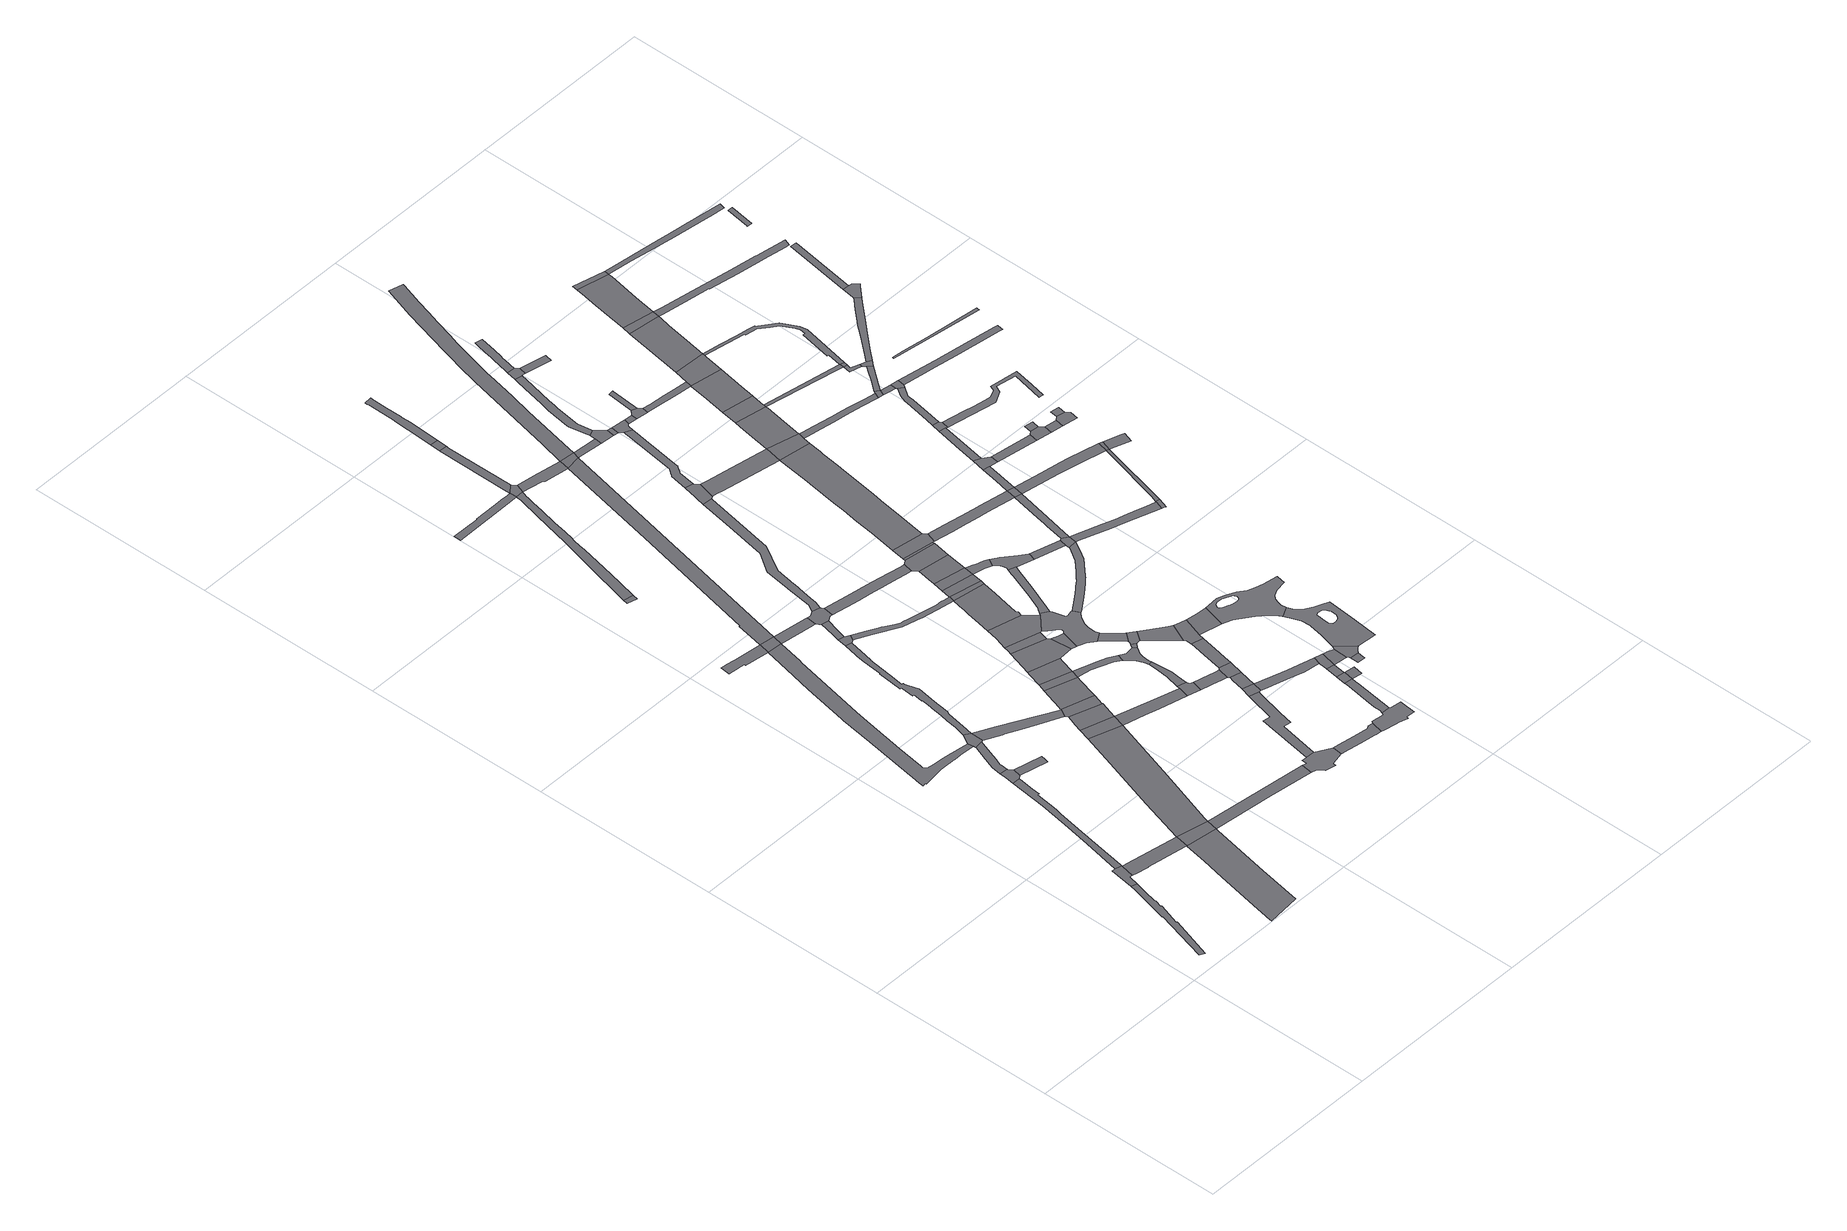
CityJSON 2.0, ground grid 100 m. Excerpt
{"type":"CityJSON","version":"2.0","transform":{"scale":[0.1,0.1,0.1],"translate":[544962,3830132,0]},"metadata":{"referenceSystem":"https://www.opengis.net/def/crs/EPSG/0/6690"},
"CityObjects":{
"road1":{"type":"Road","attributes":{"RoadStructureAttribute.sectionType":"1"},"geometry":[{"type":"MultiSurface","lod":"1","boundaries":[[[0,1,2,3,4,5,6,7,8,9,10,11,12,13,14,15,16]]]}]},
"road2":{"type":"Road","geometry":[{"type":"MultiSurface","lod":"1","boundaries":[[[17,0,16,18,19,20,21,22]]]}]},
"road3":{"type":"Road","attributes":{"RoadStructureAttribute.sectionType":"1"},"geometry":[{"type":"MultiSurface","lod":"1","boundaries":[[[23,24,20,19,25,26,27,28,29,30,31,32]]]}]},
"road4":{"type":"Road","attributes":{"RoadStructureAttribute.sectionType":"1"},"geometry":[{"type":"MultiSurface","lod":"1","boundaries":[[[33,34,35,36,37,38,39,40,41,42,43,44,45,46,47,22,21]]]}]},
"road5":{"type":"Road","attributes":{"RoadStructureAttribute.sectionType":"1"},"geometry":[{"type":"MultiSurface","lod":"1","boundaries":[[[31,48,49,50,51,52,53,54,55,56,57]]]}]},
"road6":{"type":"Road","geometry":[{"type":"MultiSurface","lod":"1","boundaries":[[[58,59,44,43,60,61,62,63,64]]]}]},
"road7":{"type":"Road","geometry":[{"type":"MultiSurface","lod":"1","boundaries":[[[32,31,57,65]]]}]},
"road8":{"type":"Road","attributes":{"RoadStructureAttribute.sectionType":"1"},"geometry":[{"type":"MultiSurface","lod":"1","boundaries":[[[66,67,68,69,70,71,72,73,74,75,76,77,78,58,64]]]}]},
"road9":{"type":"Road","geometry":[{"type":"MultiSurface","lod":"1","boundaries":[[[79,80,81,62,61]]]}]},
"road10":{"type":"Road","attributes":{"RoadStructureAttribute.sectionType":"1"},"geometry":[{"type":"MultiSurface","lod":"1","boundaries":[[[82,83,84,85,86,87,88,89,90,91,92,93,94,95,96,97,98,99,100,101,102,103,104,105,106,107,108,109,110,111,112,113,114,115,116,117]]]}]},
"road11":{"type":"Road","geometry":[{"type":"MultiSurface","lod":"1","boundaries":[[[118,119,120,121,103,102,122,73,72,123,124,125]]]}]},
"road12":{"type":"Road","attributes":{"RoadStructureAttribute.sectionType":"1"},"geometry":[{"type":"MultiSurface","lod":"1","boundaries":[[[126,127,128,129,130,131,132,133,134,82,135]]]}]},
"road13":{"type":"Road","attributes":{"RoadStructureAttribute.sectionType":"1"},"geometry":[{"type":"MultiSurface","lod":"1","boundaries":[[[136,137,138,32,65,139,140,141]]]}]},
"road14":{"type":"Road","attributes":{"RoadStructureAttribute.sectionType":"1"},"geometry":[{"type":"MultiSurface","lod":"1","boundaries":[[[142,143,144,145,146,147,148,149,150,151,152,153,154,155,156,157,158,159,160,161,162,163,164,118,125,165,166,167,168,169,170,171,172,173,174,175,176,177,178,179,180,181]]]}]},
"road15":{"type":"Road","attributes":{"RoadStructureAttribute.sectionType":"1"},"geometry":[{"type":"MultiSurface","lod":"1","boundaries":[[[182,183,125,124,184,185,186,187,188,189]]]}]},
"road16":{"type":"Road","geometry":[{"type":"MultiSurface","lod":"1","boundaries":[[[135,82,117,190]]]}]},
"road17":{"type":"Road","attributes":{"RoadStructureAttribute.sectionType":"1"},"geometry":[{"type":"MultiSurface","lod":"1","boundaries":[[[65,57,191,192,193]]]}]},
"road18":{"type":"Road","geometry":[{"type":"MultiSurface","lod":"1","boundaries":[[[194,195,196,197]]]}]},
"road19":{"type":"Road","geometry":[{"type":"MultiSurface","lod":"1","boundaries":[[[198,136,141,199]]]}]},
"road20":{"type":"Road","attributes":{"RoadStructureAttribute.sectionType":"1"},"geometry":[{"type":"MultiSurface","lod":"1","boundaries":[[[200,190,117,201,202,203]]]}]},
"road21":{"type":"Road","attributes":{"RoadStructureAttribute.sectionType":"1"},"geometry":[{"type":"MultiSurface","lod":"1","boundaries":[[[204,205,198,199,206,207]]]}]},
"road22":{"type":"Road","geometry":[{"type":"MultiSurface","lod":"1","boundaries":[[[208,209,142,181,210,211,212,213,214]]]}]},
"road23":{"type":"Road","attributes":{"RoadStructureAttribute.sectionType":"1"},"geometry":[{"type":"MultiSurface","lod":"1","boundaries":[[[215,216,217,208,214,218,219]]]}]},
"road24":{"type":"Road","geometry":[{"type":"MultiSurface","lod":"1","boundaries":[[[220,189,188,221,204,207,222,223]]]}]},
"road25":{"type":"Road","attributes":{"RoadStructureAttribute.sectionType":"1"},"geometry":[{"type":"MultiSurface","lod":"1","boundaries":[[[224,225,226,227,228,229,230,231,232,233,234,235,236,237,238,239,240,241,242,243,244,245,246,247,248,249,250,251,252,253,254,194,197]]]}]},
"road26":{"type":"Road","attributes":{"RoadStructureAttribute.sectionType":"1"},"geometry":[{"type":"MultiSurface","lod":"1","boundaries":[[[255,256,257,258,259,260,261,262,263,264,265,241,266]]]}]},
"road27":{"type":"Road","geometry":[{"type":"MultiSurface","lod":"1","boundaries":[[[267,268,269,203,202,270,215,219,271,272,273,274,275,276]]]}]},
"road28":{"type":"Road","attributes":{"RoadStructureAttribute.sectionType":"1"},"geometry":[{"type":"MultiSurface","lod":"1","boundaries":[[[277,278,279,280,223,222,281,282,283]]]}]},
"road29":{"type":"Road","geometry":[{"type":"MultiSurface","lod":"1","boundaries":[[[284,277,283,285]]]}]},
"road30":{"type":"Road","attributes":{"RoadStructureAttribute.sectionType":"1"},"geometry":[{"type":"MultiSurface","lod":"1","boundaries":[[[286,199,141,287,288,289,290]]]}]},
"road31":{"type":"Road","geometry":[{"type":"MultiSurface","lod":"1","boundaries":[[[291,292,193,192,293,294,295,296,297,298,299,300,301]]]}]},
"road32":{"type":"Road","attributes":{"RoadStructureAttribute.sectionType":"1"},"geometry":[{"type":"MultiSurface","lod":"1","boundaries":[[[302,303,284,285,304,305]]]}]},
"road33":{"type":"Road","attributes":{"RoadStructureAttribute.sectionType":"1"},"geometry":[{"type":"MultiSurface","lod":"1","boundaries":[[[306,307,308,309,310,311,135,190]]]}]},
"road34":{"type":"Road","attributes":{"RoadStructureAttribute.sectionType":"1"},"geometry":[{"type":"MultiSurface","lod":"1","boundaries":[[[312,313,314,315,316,317,318,319,320,321,322,323,213,212,324,325,326,327,328,329,330,331]]]}]},
"road35":{"type":"Road","geometry":[{"type":"MultiSurface","lod":"1","boundaries":[[[332,266,241,240,333]]]}]},
"road36":{"type":"Road","geometry":[{"type":"MultiSurface","lod":"1","boundaries":[[[334,335,302,305,336,337,338,339,340,341]]]}]},
"road37":{"type":"Road","attributes":{"RoadStructureAttribute.sectionType":"1"},"geometry":[{"type":"MultiSurface","lod":"1","boundaries":[[[342,343,344,345,301,300,346,347,348,349,350]]]}]},
"road38":{"type":"Road","attributes":{"RoadStructureAttribute.sectionType":"1"},"geometry":[{"type":"MultiSurface","lod":"1","boundaries":[[[351,352,353,285,283,354,355,356,357,358,359]]]}]},
"road39":{"type":"Road","geometry":[{"type":"MultiSurface","lod":"1","boundaries":[[[360,361,334,341,362,363,364]]]}]},
"road40":{"type":"Road","attributes":{"RoadStructureAttribute.sectionType":"1"},"geometry":[{"type":"MultiSurface","lod":"1","boundaries":[[[365,366,266,332,367,368]]]}]},
"road41":{"type":"Road","attributes":{"RoadStructureAttribute.sectionType":"1"},"geometry":[{"type":"MultiSurface","lod":"1","boundaries":[[[369,370,371,372,274,273,373,374,375,376,377,378,379,380]]]}]},
"road42":{"type":"Road","attributes":{"RoadStructureAttribute.sectionType":"1"},"geometry":[{"type":"MultiSurface","lod":"1","boundaries":[[[381,382,383,384,385,386,387,388,267,276,389,390,391,392,393,394,395,396,397,398]]]}]},
"road43":{"type":"Road","geometry":[{"type":"MultiSurface","lod":"1","boundaries":[[[399,290,289,400,401,402,403]]]}]},
"road44":{"type":"Road","attributes":{"RoadStructureAttribute.sectionType":"7"},"geometry":[{"type":"MultiSurface","lod":"1","boundaries":[[[404,405,406,407,299,298,408,409,410,411,412,413,414]]]}]},
"road45":{"type":"Road","attributes":{"RoadStructureAttribute.sectionType":"1"},"geometry":[{"type":"MultiSurface","lod":"1","boundaries":[[[415,416,360,364,417,418,419,420,421]]]}]},
"road46":{"type":"Road","attributes":{"RoadStructureAttribute.sectionType":"1"},"geometry":[{"type":"MultiSurface","lod":"1","boundaries":[[[422,423,424,425,426,427,428,429,399,403]]]}]},
"road47":{"type":"Road","geometry":[{"type":"MultiSurface","lod":"1","boundaries":[[[430,365,368,431]]]}]},
"road48":{"type":"Road","attributes":{"RoadStructureAttribute.sectionType":"1"},"geometry":[{"type":"MultiSurface","lod":"1","boundaries":[[[432,333,240,433,434,307,435]]]}]},
"road49":{"type":"Road","geometry":[{"type":"MultiSurface","lod":"1","boundaries":[[[436,437,438,338,337,439,440]]]}]},
"road50":{"type":"Road","geometry":[{"type":"MultiSurface","lod":"1","boundaries":[[[441,442,359,358,443,444,426,425,445,446,447,448,449,450]]]}]},
"road51":{"type":"Road","attributes":{"RoadStructureAttribute.sectionType":"1"},"geometry":[{"type":"MultiSurface","lod":"1","boundaries":[[[451,452,401,400,453,454,455,456]]]}]},
"road52":{"type":"Road","attributes":{"RoadStructureAttribute.sectionType":"1"},"geometry":[{"type":"MultiSurface","lod":"1","boundaries":[[[330,457,458,459,460,461,415,421,462,463,464,465,466]]]}]},
"road53":{"type":"Road","geometry":[{"type":"MultiSurface","lod":"1","boundaries":[[[467,342,350,468,469]]]}]},
"road54":{"type":"Road","attributes":{"RoadStructureAttribute.sectionType":"1"},"geometry":[{"type":"MultiSurface","lod":"1","boundaries":[[[470,471,472,473,474,475,476,477,478,479,480,481,482,483,484,485,430,431]]]}]},
"road55":{"type":"Road","geometry":[{"type":"MultiSurface","lod":"1","boundaries":[[[486,419,418,487,488,489,490,491,492,493,440,439,494,495,496,497,498,499,500,501,502,503,504,505,506,507,508,509,510,511,512,513]]]}]},
"road56":{"type":"Road","attributes":{"RoadStructureAttribute.sectionType":"1"},"geometry":[{"type":"MultiSurface","lod":"1","boundaries":[[[514,515,467,469,516]]]}]},
"road57":{"type":"Road","attributes":{"RoadStructureAttribute.sectionType":"1"},"geometry":[{"type":"MultiSurface","lod":"1","boundaries":[[[517,450,449,518]]]}]},
"road58":{"type":"Road","attributes":{"RoadStructureAttribute.sectionType":"1"},"geometry":[{"type":"MultiSurface","lod":"1","boundaries":[[[519,498,497,520,521,522]]]}]},
"road59":{"type":"Road","geometry":[{"type":"MultiSurface","lod":"1","boundaries":[[[331,330,466,523]]]}]},
"road60":{"type":"Road","geometry":[{"type":"MultiSurface","lod":"1","boundaries":[[[524,456,455,514,516,525]]]}]},
"road61":{"type":"Road","attributes":{"RoadStructureAttribute.sectionType":"1"},"geometry":[{"type":"MultiSurface","lod":"1","boundaries":[[[526,527,528,331,523,529,530]]]}]},
"road62":{"type":"Road","geometry":[{"type":"MultiSurface","lod":"1","boundaries":[[[522,521,531,517,518,532,533]]]}]},
"road63":{"type":"Road","geometry":[{"type":"MultiSurface","lod":"1","boundaries":[[[435,307,306,534]]]}]},
"road64":{"type":"Road","geometry":[{"type":"MultiSurface","lod":"1","boundaries":[[[535,536,537,538,414,413,539,540,541,542,543,544,545,546,547,548,549]]]}]},
"road65":{"type":"Road","geometry":[{"type":"MultiSurface","lod":"1","boundaries":[[[550,526,530,551]]]}]},
"road66":{"type":"Road","attributes":{"RoadStructureAttribute.sectionType":"1"},"geometry":[{"type":"MultiSurface","lod":"1","boundaries":[[[552,553,550,551,554]]]}]},
"road67":{"type":"Road","geometry":[{"type":"MultiSurface","lod":"1","boundaries":[[[555,556,557,558,381,398,559,560,561,562]]]}]},
"road68":{"type":"Road","attributes":{"RoadStructureAttribute.sectionType":"1"},"geometry":[{"type":"MultiSurface","lod":"1","boundaries":[[[563,564,565,524,525,566,567,568]]]}]},
"road69":{"type":"Road","attributes":{"RoadStructureAttribute.sectionType":"1"},"geometry":[{"type":"MultiSurface","lod":"1","boundaries":[[[569,570,533,532,571,572]]]}]},
"road70":{"type":"Road","attributes":{"RoadStructureAttribute.sectionType":"1"},"geometry":[{"type":"MultiSurface","lod":"1","boundaries":[[[573,574,575,576,469,468,577,578,579,580,581,582]]]}]},
"road71":{"type":"Road","geometry":[{"type":"MultiSurface","lod":"1","boundaries":[[[583,584,380,379,585,552,554,586]]]}]},
"road72":{"type":"Road","attributes":{"RoadStructureAttribute.sectionType":"1"},"geometry":[{"type":"MultiSurface","lod":"1","boundaries":[[[587,588,589,590,591,592,593,486,513,594,595,596,597]]]}]},
"road73":{"type":"Road","attributes":{"RoadStructureAttribute.sectionType":"1"},"geometry":[{"type":"MultiSurface","lod":"1","boundaries":[[[598,599,600,601,602,535,549,603,604,605]]]}]},
"road74":{"type":"Road","attributes":{"RoadStructureAttribute.sectionType":"1"},"geometry":[{"type":"MultiSurface","lod":"1","boundaries":[[[306,606,607,608,609,534]]]}]},
"road75":{"type":"Road","attributes":{"RoadStructureAttribute.sectionType":"1"},"geometry":[{"type":"MultiSurface","lod":"1","boundaries":[[[610,583,586,611]]]}]},
"road76":{"type":"Road","geometry":[{"type":"MultiSurface","lod":"1","boundaries":[[[612,572,571,613,614,563,568,615,616]]]}]},
"road77":{"type":"Road","geometry":[{"type":"MultiSurface","lod":"1","boundaries":[[[617,610,611,618,619,620,621]]]}]},
"road78":{"type":"Road","attributes":{"RoadStructureAttribute.sectionType":"1"},"geometry":[{"type":"MultiSurface","lod":"1","boundaries":[[[622,623,624,625,626,551,530,627,628,629]]]}]},
"road79":{"type":"Road","geometry":[{"type":"MultiSurface","lod":"1","boundaries":[[[630,598,605,631]]]}]},
"road80":{"type":"Road","attributes":{"RoadStructureAttribute.sectionType":"1"},"geometry":[{"type":"MultiSurface","lod":"1","boundaries":[[[632,630,631,633,634]]]}]},
"road81":{"type":"Road","attributes":{"RoadStructureAttribute.sectionType":"1"},"geometry":[{"type":"MultiSurface","lod":"1","boundaries":[[[635,636,637,638,639,640,641,642,643,644,555,562,645,646,647,648,649,650,651,652,653,654,655,656]]]}]},
"road82":{"type":"Road","geometry":[{"type":"MultiSurface","lod":"1","boundaries":[[[657,658,659,660,631,605]]]}]},
"road83":{"type":"Road","geometry":[{"type":"MultiSurface","lod":"1","boundaries":[[[661,662,663,609,608,664,665,666]]]}]},
"road84":{"type":"Road","geometry":[{"type":"MultiSurface","lod":"1","boundaries":[[[582,581,667,632,634,668]]]}]},
"road85":{"type":"Road","geometry":[{"type":"MultiSurface","lod":"1","boundaries":[[[669,616,615,670,671]]]}]},
"road86":{"type":"Road","geometry":[{"type":"MultiSurface","lod":"1","boundaries":[[[672,673,674,629,628,675,676,677,587,597,678,679,680]]]}]},
"road87":{"type":"Road","attributes":{"RoadStructureAttribute.sectionType":"1"},"geometry":[{"type":"MultiSurface","lod":"1","boundaries":[[[681,682,683,560,559,684,685,686,687,688,689]]]}]},
"road88":{"type":"Road","attributes":{"RoadStructureAttribute.sectionType":"1"},"geometry":[{"type":"MultiSurface","lod":"1","boundaries":[[[690,691,692,693,694,695,696,697,698,699,700,701,702,703,704,705,706,707,708,709,710,506,505]]]}]},
"road89":{"type":"Road","attributes":{"RoadStructureAttribute.sectionType":"1"},"geometry":[{"type":"MultiSurface","lod":"1","boundaries":[[[666,665,711,712]]]}]},
"road90":{"type":"Road","attributes":{"RoadStructureAttribute.sectionType":"1"},"geometry":[{"type":"MultiSurface","lod":"1","boundaries":[[[713,714,668,634,715,716,717]]]}]},
"road91":{"type":"Road","attributes":{"RoadStructureAttribute.sectionType":"1"},"geometry":[{"type":"MultiSurface","lod":"1","boundaries":[[[718,719,720,721,722,723,724,725,726,727,663,662,728,729,730,731,732,733,734,735,736,737]]]}]},
"road92":{"type":"Road","geometry":[{"type":"MultiSurface","lod":"1","boundaries":[[[738,739,712,711,635,656,740,741,742,743]]]}]},
"road93":{"type":"Road","geometry":[{"type":"MultiSurface","lod":"1","boundaries":[[[744,745,746,747]]]}]},
"road94":{"type":"Road","attributes":{"RoadStructureAttribute.sectionType":"1"},"geometry":[{"type":"MultiSurface","lod":"1","boundaries":[[[688,748,749,750,751,752,753,754,617,621,755,756,757,758,759,760,761,762,763,764]]]}]},
"road95":{"type":"Road","geometry":[{"type":"MultiSurface","lod":"1","boundaries":[[[765,717,716,766,744,747,767,768,769]]]}]},
"road96":{"type":"Road","attributes":{"RoadStructureAttribute.sectionType":"1"},"geometry":[{"type":"MultiSurface","lod":"1","boundaries":[[[770,743,742,771,772]]]}]},
"road97":{"type":"Road","attributes":{"RoadStructureAttribute.sectionType":"1"},"geometry":[{"type":"MultiSurface","lod":"1","boundaries":[[[773,774,775,776,777,778,779,435,534,780,781,782,783,784,785,786,787,788,789,790,791,792,793,794,795,796,797]]]}]},
"road98":{"type":"Road","attributes":{"RoadStructureAttribute.sectionType":"1"},"geometry":[{"type":"MultiSurface","lod":"1","boundaries":[[[680,679,798,799]]]}]},
"road99":{"type":"Road","geometry":[{"type":"MultiSurface","lod":"1","boundaries":[[[800,801,802,772,771,803,804,805,806,807]]]}]},
"road100":{"type":"Road","attributes":{"RoadStructureAttribute.sectionType":"1"},"geometry":[{"type":"MultiSurface","lod":"1","boundaries":[[[808,809,810,811,812,813,619,618,814,815,816,817,818,819]]]}]},
"road101":{"type":"Road","geometry":[{"type":"MultiSurface","lod":"1","boundaries":[[[820,718,737,821,822,823,824]]]}]},
"road102":{"type":"Road","geometry":[{"type":"MultiSurface","lod":"1","boundaries":[[[825,826,827,828,829,830,831,832,833,834,835,836,837,838,839,840,841,842,843,844,845,671,670,846,847,848],[849,850,851,852,853,854,855,856,857,858,859,860,861,862,863,864,865,866,867,868,869,870,871]]]}]},
"road103":{"type":"Road","geometry":[{"type":"MultiSurface","lod":"1","boundaries":[[[872,873,799,798,874,702,701,875]]]}]},
"road104":{"type":"Road","attributes":{"RoadStructureAttribute.sectionType":"1"},"geometry":[{"type":"MultiSurface","lod":"1","boundaries":[[[876,877,878,879,880,829,828,881,882,883,884,885,886,765,769,887,888,889],[890,891,892,893,894,895,896,897,898,899,900,901,902,903,904]]]}]},
"road105":{"type":"Road","geometry":[{"type":"MultiSurface","lod":"1","boundaries":[[[905,906,907,908,800,807]]]}]},
"road106":{"type":"Road","attributes":{"RoadStructureAttribute.sectionType":"1"},"geometry":[{"type":"MultiSurface","lod":"1","boundaries":[[[909,910,911,912,913,914,915,820,824,916,917,918,919,920,921]]]}]},
"road107":{"type":"Road","geometry":[{"type":"MultiSurface","lod":"1","boundaries":[[[689,688,764,922,923,924]]]}]},
"road108":{"type":"Road","geometry":[{"type":"MultiSurface","lod":"1","boundaries":[[[925,926,927,823,822]]]}]},
"road109":{"type":"Road","attributes":{"RoadStructureAttribute.sectionType":"1"},"geometry":[{"type":"MultiSurface","lod":"1","boundaries":[[[818,928,929,930,931,872,875,932,933,934,935]]]}]},
"road110":{"type":"Road","attributes":{"RoadStructureAttribute.sectionType":"1"},"geometry":[{"type":"MultiSurface","lod":"1","boundaries":[[[936,937,938,804,803,939,940,941,942]]]}]},
"road111":{"type":"Road","attributes":{"RoadStructureAttribute.sectionType":"1"},"geometry":[{"type":"MultiSurface","lod":"1","boundaries":[[[943,944,945,689,924,946,947,948]]]}]},
"road112":{"type":"Road","geometry":[{"type":"MultiSurface","lod":"1","boundaries":[[[949,943,948,950,951,952]]]}]},
"road113":{"type":"Road","geometry":[{"type":"MultiSurface","lod":"1","boundaries":[[[819,818,935,953]]]}]},
"road114":{"type":"Road","attributes":{"RoadStructureAttribute.sectionType":"1"},"geometry":[{"type":"MultiSurface","lod":"1","boundaries":[[[954,955,956,957,958,959,875,701,960,961,962,963,964]]]}]},
"road115":{"type":"Road","attributes":{"RoadStructureAttribute.sectionType":"1"},"geometry":[{"type":"MultiSurface","lod":"1","boundaries":[[[965,966,967,819,953,968]]]}]},
"road116":{"type":"Road","attributes":{"RoadStructureAttribute.sectionType":"1"},"geometry":[{"type":"MultiSurface","lod":"1","boundaries":[[[941,969,970,949,952,971,972]]]}]},
"road117":{"type":"Road","geometry":[{"type":"MultiSurface","lod":"1","boundaries":[[[973,965,968,974,975,976]]]}]},
"road118":{"type":"Road","attributes":{"RoadStructureAttribute.sectionType":"1"},"geometry":[{"type":"MultiSurface","lod":"1","boundaries":[[[977,978,979,980,981,982,923,922,983,984,985,986,987,988,989]]]}]},
"road119":{"type":"Road","geometry":[{"type":"MultiSurface","lod":"1","boundaries":[[[990,991,942,941,972,992,993,994,995]]]}]},
"road120":{"type":"Road","attributes":{"RoadStructureAttribute.sectionType":"1"},"geometry":[{"type":"MultiSurface","lod":"1","boundaries":[[[996,997,998,973,976,999]]]}]},
"road121":{"type":"Road","geometry":[{"type":"MultiSurface","lod":"1","boundaries":[[[1000,964,963,1001,1002,1003]]]}]},
"road122":{"type":"Road","attributes":{"RoadStructureAttribute.sectionType":"1"},"geometry":[{"type":"MultiSurface","lod":"1","boundaries":[[[1004,1005,1006,1007,953,935,1008,1009,1010,1011,1012,1013,1014]]]}]},
"road123":{"type":"Road","attributes":{"RoadStructureAttribute.sectionType":"1"},"geometry":[{"type":"MultiSurface","lod":"1","boundaries":[[[1015,1016,990,995,1017,1018,1019,1020]]]}]},
"road124":{"type":"Road","attributes":{"RoadStructureAttribute.sectionType":"1"},"geometry":[{"type":"MultiSurface","lod":"1","boundaries":[[[950,948,1021,1022,1023,1024]]]}]},
"road125":{"type":"Road","geometry":[{"type":"MultiSurface","lod":"1","boundaries":[[[1025,996,999,1026,1027,1028]]]}]},
"road126":{"type":"Road","geometry":[{"type":"MultiSurface","lod":"1","boundaries":[[[975,974,1029,1030]]]}]},
"road127":{"type":"Road","geometry":[{"type":"MultiSurface","lod":"1","boundaries":[[[1031,1015,1020,1032]]]}]},
"road128":{"type":"Road","attributes":{"RoadStructureAttribute.sectionType":"1"},"geometry":[{"type":"MultiSurface","lod":"1","boundaries":[[[1013,1033,1034,1035,1000,1003,1036,1037]]]}]},
"road129":{"type":"Road","geometry":[{"type":"MultiSurface","lod":"1","boundaries":[[[1038,989,988,1039,1040]]]}]},
"road130":{"type":"Road","attributes":{"RoadStructureAttribute.sectionType":"1"},"geometry":[{"type":"MultiSurface","lod":"1","boundaries":[[[1041,1042,1043,1044,1045,1025,1028,1046,1047,1048,1049]]]}]},
"road131":{"type":"Road","attributes":{"RoadStructureAttribute.sectionType":"1"},"geometry":[{"type":"MultiSurface","lod":"1","boundaries":[[[1050,1051,1040,1039,1052,1053,1054]]]}]},
"road132":{"type":"Road","attributes":{"RoadStructureAttribute.sectionType":"1"},"geometry":[{"type":"MultiSurface","lod":"1","boundaries":[[[1055,1056,1057,1058,1059,1060,1061,1062,995,994,1063,1064,1065,1066,1067,1068,1069,1070,1071,1072,1073,1074,1075,1024,1076]]]}]},
"road133":{"type":"Road","attributes":{"RoadStructureAttribute.sectionType":"1"},"geometry":[{"type":"MultiSurface","lod":"1","boundaries":[[[1077,1078,1079,1080,1031,1032,1081,1082,1083]]]}]},
"road134":{"type":"Road","geometry":[{"type":"MultiSurface","lod":"1","boundaries":[[[1084,1030,1029,1085,1086,1087]]]}]},
"road135":{"type":"Road","attributes":{"RoadStructureAttribute.sectionType":"1"},"geometry":[{"type":"MultiSurface","lod":"1","boundaries":[[[1088,1089,1090,1038,1040,1091,1092,1093]]]}]},
"road136":{"type":"Road","geometry":[{"type":"MultiSurface","lod":"1","boundaries":[[[1094,1054,1053,1041,1049,1095,1096]]]}]},
"road137":{"type":"Road","geometry":[{"type":"MultiSurface","lod":"1","boundaries":[[[1097,1098,1084,1087]]]}]},
"road138":{"type":"Road","geometry":[{"type":"MultiSurface","lod":"1","boundaries":[[[1024,1023,1099,1076]]]}]},
"road139":{"type":"Road","geometry":[{"type":"MultiSurface","lod":"1","boundaries":[[[1014,1013,1037,1100]]]}]},
"road140":{"type":"Road","attributes":{"RoadStructureAttribute.sectionType":"1"},"geometry":[{"type":"MultiSurface","lod":"1","boundaries":[[[1023,1101,1102,1103,1104,1099]]]}]},
"road141":{"type":"Road","geometry":[{"type":"MultiSurface","lod":"1","boundaries":[[[1086,1085,1105,1106]]]}]},
"road142":{"type":"Road","geometry":[{"type":"MultiSurface","lod":"1","boundaries":[[[1107,1077,1083,1108]]]}]},
"road143":{"type":"Road","attributes":{"RoadStructureAttribute.sectionType":"1"},"geometry":[{"type":"MultiSurface","lod":"1","boundaries":[[[1109,1110,1111,1112,1113,1114,1115,1116,1117,1118,1119,1120,1121,1122,1123,1027,1026]]]}]},
"road144":{"type":"Road","geometry":[{"type":"MultiSurface","lod":"1","boundaries":[[[1103,1102,1088,1093,1124,1125]]]}]},
"road145":{"type":"Road","attributes":{"RoadStructureAttribute.sectionType":"1"},"geometry":[{"type":"MultiSurface","lod":"1","boundaries":[[[1126,1100,1037,1127,1128,1129]]]}]},
"road146":{"type":"Road","geometry":[{"type":"MultiSurface","lod":"1","boundaries":[[[1130,1106,1105,1131,1132,1133]]]}]},
"road147":{"type":"Road","geometry":[{"type":"MultiSurface","lod":"1","boundaries":[[[1134,1135,1130,1133]]]}]},
"road148":{"type":"Road","attributes":{"RoadStructureAttribute.sectionType":"1"},"geometry":[{"type":"MultiSurface","lod":"1","boundaries":[[[1136,1137,1138,1139,1140,1141,1142,1143,1144,1125,1124,1145,1146,1147,1148,1149,1150,1151]]]}]},
"road149":{"type":"Road","attributes":{"RoadStructureAttribute.sectionType":"1"},"geometry":[{"type":"MultiSurface","lod":"1","boundaries":[[[1152,1153,1154,1096,1095,1155,1156,1157,1158,1159,1160,1161]]]}]},
"road150":{"type":"Road","attributes":{"RoadStructureAttribute.sectionType":"1"},"geometry":[{"type":"MultiSurface","lod":"1","boundaries":[[[1162,1163,1164,1165,1166,1167,1168,1032,1020,1169,1170,1171,1172,1173,1174,1175,1176,1177,1178,1179]]]}]},
"road151":{"type":"Road","attributes":{"RoadStructureAttribute.sectionType":"1"},"geometry":[{"type":"MultiSurface","lod":"1","boundaries":[[[1180,1181,1182,1183,1184,1185,1186,1187,1188,1189]]]}]},
"road152":{"type":"Road","attributes":{"RoadStructureAttribute.sectionType":"1"},"geometry":[{"type":"MultiSurface","lod":"1","boundaries":[[[1190,1191,1192,1193,1194,1195,1108,1083,1196,1197,1198,1199,1200,1201,1202,1203]]]}]},
"road153":{"type":"Road","geometry":[{"type":"MultiSurface","lod":"1","boundaries":[[[1204,1205,1136,1151,1206,1207,1208,1209,1210]]]}]},
"road154":{"type":"Road","attributes":{"RoadStructureAttribute.sectionType":"1"},"geometry":[{"type":"MultiSurface","lod":"1","boundaries":[[[1211,1204,1210,1212]]]}]},
"road155":{"type":"Road","geometry":[{"type":"MultiSurface","lod":"1","boundaries":[[[1213,1214,1215,1216,1217,1218]]]}]}
},
"vertices":[
[279,622,0],[273,594,0],[221,386,0],[224,385,0],[163,172,0],[141,95,0],[167,84,0],[240,314,0],[235,315,0],[272,436,0],[268,438,0],[278,477,0],[277,481,0],[286,515,0],[283,517,0],[300,580,0],[308,614,0],
[299,754,0],[322,670,0],[337,667,0],[351,741,0],[352,743,0],[317,751,0],
[619,694,0],[379,736,0],[360,662,0],[423,649,0],[425,651,0],[486,641,0],[512,636,0],[631,616,0],[644,614,0],[656,688,0],
[354,755,0],[377,887,0],[406,1050,0],[428,1178,0],[436,1208,0],[453,1335,0],[454,1335,0],[463,1334,0],[468,1380,0],[478,1460,0],[479,1466,0],[438,1465,0],[414,1269,0],[387,1114,0],[358,954,0],
[643,612,0],[620,493,0],[593,359,0],[554,164,0],[525,14,0],[523,5,0],[702,20,0],[747,256,0],[810,580,0],[813,593,0],
[448,1551,0],[444,1512,0],[495,1478,0],[498,1480,0],[505,1524,0],[503,1525,0],[488,1547,0],
[826,654,0],
[492,1584,0],[493,1594,0],[505,1628,0],[513,1653,0],[546,1743,0],[549,1751,0],[550,1753,0],[505,1747,0],[476,1668,0],[476,1666,0],[469,1647,0],[454,1605,0],[453,1603,0],
[647,1446,0],[652,1468,0],[657,1490,0],
[361,2856,0],[331,2718,0],[297,2560,0],[249,2318,0],[249,2316,0],[247,2307,0],[218,2125,0],[177,1866,0],[171,1826,0],[164,1781,0],[160,1755,0],[178,1758,0],[178,1753,0],[178,1751,0],[206,1755,0],[293,1767,0],[383,1765,0],[386,1765,0],[423,1765,0],[500,1761,0],[505,1760,0],[498,1790,0],[387,1805,0],[360,1809,0],[297,1814,0],[262,1818,0],[248,1835,0],[252,1854,0],[259,1906,0],[273,1997,0],[309,2203,0],[327,2301,0],[327,2303,0],[409,2702,0],[411,2711,0],[440,2848,0],
[529,1845,0],[522,1832,0],[511,1814,0],[501,1796,0],[505,1748,0],[553,1754,0],[559,1755,0],[560,1826,0],
[241,2930,0],[222,2933,0],[184,2938,0],[146,2944,0],[140,2891,0],[178,2886,0],[211,2882,0],[231,2880,0],[231,2873,0],[374,2914,0],
[878,1411,0],[823,1230,0],[731,935,0],[832,679,0],[933,990,0],[1048,1358,0],
[620,2626,0],[613,2587,0],[607,2556,0],[604,2542,0],[598,2495,0],[594,2459,0],[589,2391,0],[585,2390,0],[571,2256,0],[579,2255,0],[579,2251,0],[573,2185,0],[581,2183,0],[575,2135,0],[575,2133,0],[577,2132,0],[579,2132,0],[574,2093,0],[567,2047,0],[561,2005,0],[552,1959,0],[544,1903,0],[532,1857,0],[572,1886,0],[591,1985,0],[598,2000,0],[610,2088,0],[616,2130,0],[625,2193,0],[607,2254,0],[606,2255,0],[605,2257,0],[605,2269,0],[597,2271,0],[606,2340,0],[615,2408,0],[625,2482,0],[627,2482,0],[641,2553,0],[655,2619,0],
[753,1727,0],[669,1770,0],[646,1714,0],[656,1710,0],[728,1676,0],[802,1642,0],[921,1588,0],[943,1630,0],
[452,2904,0],
[1137,555,0],[1372,524,0],[1380,583,0],
[189,3564,0],[184,3537,0],[237,3526,0],[242,3552,0],
[898,1476,0],[1067,1424,0],
[634,2878,0],[626,2824,0],[640,2823,0],[646,2877,0],
[929,1572,0],[911,1517,0],[1096,1519,0],[1094,1519,0],
[630,2677,0],[624,2647,0],[658,2620,0],[668,2626,0],[671,2628,0],[687,2657,0],[662,2671,0],
[655,2799,0],[648,2763,0],[637,2711,0],[676,2725,0],[694,2791,0],
[944,1629,0],[921,1587,0],[1112,1580,0],[944,1630,0],
[266,3654,0],[293,3775,0],[322,3914,0],[330,3953,0],[339,3992,0],[340,3997,0],[341,4002,0],[354,4061,0],[370,4137,0],[390,4225,0],[405,4295,0],[409,4311,0],[413,4331,0],[417,4347,0],[420,4358,0],[423,4369,0],[425,4374,0],[383,4372,0],[383,4371,0],[382,4362,0],[382,4360,0],[378,4338,0],[349,4216,0],[318,4080,0],[302,4011,0],[300,4001,0],[293,3973,0],[265,3861,0],[236,3749,0],[214,3657,0],[199,3601,0],
[369,4410,0],[352,4410,0],[337,4410,0],[270,4409,0],[156,4408,0],[156,4406,0],[5,4408,0],[5,4368,0],[353,4372,0],[369,4372,0],[382,4372,0],[382,4409,0],
[691,2888,0],[683,2883,0],[666,2874,0],[650,2808,0],[705,2798,0],[720,2808,0],[734,2806,0],[743,2861,0],[735,2875,0],[733,2877,0],
[986,1770,0],[974,1731,0],[948,1645,0],[945,1636,0],[1117,1597,0],[1144,1692,0],[1152,1718,0],
[999,1811,0],[1164,1760,0],
[1270,1366,0],[1165,1327,0],[1237,1308,0],[1383,1272,0],[1397,1329,0],
[1407,607,0],[1404,580,0],[1395,517,0],[1413,505,0],[1425,485,0],[1480,474,0],[1483,490,0],[1553,506,0],[1560,559,0],[1479,605,0],[1432,605,0],
[1028,1906,0],[1022,1888,0],[1187,1837,0],[1193,1857,0],
[759,4339,0],[675,4326,0],[559,3768,0],[408,3064,0],[404,3065,0],[381,2952,0],
[1141,2500,0],[1121,2503,0],[1093,2503,0],[1006,2521,0],[939,2534,0],[911,2541,0],[899,2544,0],[874,2557,0],[835,2580,0],[821,2588,0],[807,2596,0],[756,2621,0],[757,2586,0],[882,2521,0],[985,2497,0],[984,2494,0],[1070,2479,0],[1136,2469,0],[1163,2464,0],[1169,2495,0],
[424,4444,0],[443,4421,0],
[1069,2043,0],[1054,1994,0],[1227,1860,0],[1272,1863,0],[1261,1975,0],[1257,1980,0],[1253,1985,0],[1250,1988,0],
[1564,1063,0],[1560,1044,0],[1526,903,0],[1484,908,0],[1519,818,0],[1557,811,0],[1575,888,0],[1610,1037,0],[1615,1049,0],
[1336,1704,0],[1281,1723,0],[1220,1743,0],[1171,1715,0],[1226,1705,0],[1281,1686,0],[1334,1664,0],[1369,1642,0],[1381,1679,0],
[1082,2088,0],[1076,2064,0],[1256,2011,0],[1258,2020,0],[1262,2038,0],
[383,4830,0],[382,4446,0],[424,4815,0],[425,4827,0],
[1179,2790,0],[1110,2802,0],[1014,2818,0],[866,2841,0],[819,2792,0],[887,2781,0],[949,2773,0],[1013,2763,0],[1084,2751,0],[1171,2738,0],[1185,2736,0],[1196,2788,0],
[899,3720,0],[869,3557,0],[825,3316,0],[753,3211,0],[734,3071,0],[733,3068,0],[713,2928,0],[698,2899,0],[741,2899,0],[748,2917,0],[757,2976,0],[773,3065,0],[774,3071,0],[794,3183,0],[877,3325,0],[902,3466,0],[948,3711,0],[949,3716,0],
[1401,1346,0],[1453,1254,0],[1467,1310,0],[1452,1317,0],[1447,1335,0],
[1770,538,0],[1757,531,0],[1676,542,0],[1595,554,0],[1599,499,0],[1666,488,0],[1740,476,0],[1753,473,0],[1776,471,0],[1783,471,0],[1797,536,0],
[1114,2218,0],[1101,2154,0],[1266,2039,0],[1270,2040,0],[1349,2116,0],[1316,2149,0],[1289,2175,0],
[1451,1387,0],[1456,1427,0],[1455,1433,0],[1446,1539,0],[1427,1537,0],[1423,1480,0],[1418,1422,0],[1418,1420,0],
[386,4886,0],[428,4883,0],
[538,4407,0],[530,4355,0],[544,4345,0],[688,4385,0],
[1306,1962,0],[1281,1968,0],[1279,1969,0],[1300,1855,0],[1328,1956,0],
[1446,1663,0],[1416,1659,0],[1402,1602,0],[1420,1562,0],[1445,1557,0],[1447,1592,0],[1452,1615,0],[1462,1631,0],[1474,1650,0],[1459,1665,0],
[1586,1283,0],[1551,1291,0],[1554,1229,0],[1555,1228,0],[1593,1219,0],[1605,1279,0],
[1155,2424,0],[1148,2387,0],[1143,2366,0],[1140,2355,0],[1127,2280,0],[1298,2202,0],[1292,2214,0],[1313,2320,0],[1322,2362,0],[1337,2437,0],
[1579,1119,0],[1627,1052,0],[1639,1104,0],
[436,5011,0],[437,5051,0],[437,5103,0],[437,5111,0],[438,5196,0],[439,5270,0],[439,5278,0],[440,5290,0],[400,5289,0],[400,5275,0],[400,5271,0],[399,5139,0],[398,5112,0],[396,5071,0],[394,5032,0],[393,5011,0],
[1354,2123,0],[1293,2021,0],[1298,2017,0],[1309,2008,0],[1335,1989,0],[1338,1981,0],[1338,1966,0],[1336,1964,0],[1314,1851,0],[1347,1839,0],[1373,1820,0],[1387,1809,0],[1434,1840,0],[1427,1865,0],[1429,1895,0],[1430,1902,0],[1436,1927,0],[1458,1970,0],[1479,1990,0],[1480,1990,0],[1464,2027,0],[1457,2026,0],[1435,2022,0],[1433,2020,0],[1425,2022,0],[1418,2024,0],[1398,2088,0],[1394,2099,0],
[1601,1209,0],[1596,1189,0],[1659,1196,0],
[1470,1684,0],[1494,1670,0],
[1455,1810,0],[1438,1755,0],[1478,1708,0],[1515,1750,0],
[1341,2460,0],
[1615,1287,0],[1676,1273,0],
[1178,2547,0],[1173,2522,0],[1169,2499,0],[1347,2504,0],[1349,2516,0],
[1478,1698,0],[1516,1673,0],[1553,1722,0],
[769,4376,0],
[1877,549,0],[1870,537,0],[1820,544,0],[1805,546,0],[1798,466,0],[1863,454,0],[1878,452,0],[1925,439,0],[1928,450,0],[1976,448,0],[1985,535,0],[1935,542,0],[1930,545,0],[1925,545,0],[1920,547,0],
[1188,2602,0],[1357,2571,0],
[1207,2709,0],[1195,2641,0],[1374,2684,0],
[925,3852,0],[916,3808,0],[911,3783,0],[907,3761,0],[965,3726,0],[987,3818,0],[981,3825,0],[968,3843,0],
[1653,1484,0],[1637,1396,0],[1627,1342,0],[1684,1315,0],[1693,1357,0],[1715,1472,0],
[1671,1637,0],[1601,1686,0],[1645,1527,0],[1691,1628,0],
[1865,1037,0],[1810,1052,0],[1737,1073,0],[1682,1090,0],[1647,1046,0],[1722,1023,0],[1794,1002,0],[1850,986,0],[1935,975,0],[1946,1017,0],
[1219,2804,0],[1199,2788,0],[1187,2733,0],[1388,2779,0],
[1476,2419,0],[1464,2386,0],[1461,2380,0],[1460,2375,0],[1410,2234,0],[1374,2151,0],[1370,2146,0],[1405,2127,0],[1463,2272,0],[1501,2372,0],[1514,2405,0],
[1911,804,0],[1910,792,0],[1890,658,0],[1882,602,0],[1882,567,0],[1949,755,0],[1952,778,0],[1955,798,0],
[760,4339,0],[762,4339,0],[897,4326,0],[901,4365,0],
[1221,2816,0],[1390,2791,0],
[1704,1622,0],[1653,1514,0],[1653,1487,0],[1720,1498,0],[1754,1608,0],
[1231,2887,0],[1398,2789,0],[1415,2845,0],[1408,2852,0],[1400,2862,0],
[1455,2537,0],[1436,2544,0],[1420,2549,0],[1389,2560,0],[1360,2570,0],[1415,2504,0],[1450,2490,0],[1472,2527,0],
[1919,857,0],[1964,850,0],
[1928,926,0],[1964,858,0],[1971,920,0],
[1018,4298,0],[1017,4287,0],[1015,4273,0],[973,3987,0],[972,3984,0],[966,3976,0],[952,3959,0],[950,3955,0],[944,3949,0],[944,3947,0],[985,3936,0],[987,3938,0],[988,3941,0],[990,3943,0],[1001,3959,0],[1007,3968,0],[1011,3973,0],[1011,3976,0],[1031,4102,0],[1044,4191,0],[1055,4266,0],[1057,4281,0],
[1974,795,0],[2010,791,0],[2019,843,0],[2004,845,0],
[949,4397,0],[937,4412,0],[904,4398,0],[956,4321,0],[973,4320,0],[978,4363,0],
[1931,943,0],[1992,1006,0],
[1817,1601,0],[1840,1471,0],[1872,1597,0],
[1579,2449,0],[1513,2503,0],[1505,2508,0],[1471,2470,0],[1478,2452,0],[1481,2432,0],[1517,2404,0],[1606,2379,0],[1617,2419,0],
[1165,3785,0],[1026,3810,0],[1009,3813,0],[992,3721,0],[1022,3715,0],[1142,3694,0],[1257,3674,0],[1342,3659,0],[1359,3751,0],
[1485,1992,0],[1563,2047,0],[1604,2079,0],[1639,2106,0],[1647,2112,0],[1659,2122,0],[1666,2128,0],[1674,2136,0],[1752,2216,0],[1786,2269,0],[1805,2303,0],[1814,2319,0],[1768,2312,0],[1721,2238,0],[1669,2187,0],[1659,2177,0],[1638,2158,0],[1624,2144,0],[1595,2123,0],[1580,2111,0],[1540,2081,0],
[1000,4317,0],[1004,4360,0],
[2013,1001,0],[2005,1002,0],[2033,913,0],[2044,910,0],[2048,988,0],
[959,4894,0],[955,4876,0],[942,4819,0],[942,4818,0],[917,4702,0],[913,4683,0],[904,4648,0],[882,4515,0],[884,4507,0],[902,4412,0],[936,4419,0],[922,4492,0],[924,4509,0],[941,4623,0],[944,4639,0],[952,4675,0],[954,4687,0],[967,4747,0],[991,4856,0],[997,4885,0],
[1062,4354,0],[1060,4354,0],[1063,4313,0],[1068,4316,0],[1075,4321,0],[1082,4352,0],
[2054,896,0],[2054,851,0],[2097,849,0],[2101,891,0],
[1341,3649,0],[1317,3475,0],[1314,3453,0],[1291,3293,0],[1282,3226,0],[1269,3136,0],[1254,3035,0],[1410,2931,0],[1427,3044,0],[1443,3148,0],[1451,3201,0],[1461,3269,0],[1478,3384,0],[1487,3444,0],[1501,3544,0],[1504,3562,0],[1514,3634,0],
[2057,1004,0],[2053,906,0],[2111,904,0],[2121,914,0],[2136,922,0],
[1100,4350,0],[1122,4315,0],[1126,4347,0],
[1021,5700,0],[965,5523,0],[889,5252,0],[874,5195,0],[857,5131,0],[829,5015,0],[718,4516,0],[769,4377,0],[785,4450,0],[786,4453,0],[814,4581,0],[840,4709,0],[866,4826,0],[886,4913,0],[903,4992,0],[908,5016,0],[947,5171,0],[965,5242,0],[984,5302,0],[1012,5401,0],[1034,5478,0],[1055,5548,0],[1074,5611,0],[1092,5670,0],[1096,5682,0],
[1765,2335,0],[1776,2376,0],
[1149,4371,0],[1131,4352,0],[1129,4351,0],[1188,4308,0],[1192,4340,0],[1189,4344,0],[1179,4358,0],[1177,4361,0],
[1862,2769,0],[1790,2781,0],[1711,2794,0],[1671,2801,0],[1605,2812,0],[1509,2829,0],[1499,2773,0],[1585,2759,0],[1652,2748,0],[1701,2740,0],[1853,2714,0],[1864,2769,0],
[970,4947,0],[998,4890,0],[1018,4886,0],[1025,4925,0],[1010,4945,0],
[1976,1393,0],[2019,1356,0],[2049,1316,0],[2057,1302,0],[2114,1331,0],[2109,1359,0],[2114,1381,0],[2121,1404,0],[2138,1422,0],[2168,1437,0],[2231,1448,0],[2239,1496,0],[2162,1509,0],[2120,1519,0],[2082,1534,0],[2042,1564,0],[2014,1578,0],[1990,1587,0],[1952,1602,0],[1927,1601,0],[1894,1598,0],[1893,1454,0],[1928,1430,0],[1929,1429,0],[1982,1523,0],[1971,1524,0],[1959,1528,0],[1957,1529,0],[1925,1542,0],[1924,1543,0],[1920,1546,0],[1913,1552,0],[1910,1559,0],[1917,1573,0],[1926,1578,0],[1927,1578,0],[1937,1581,0],[1946,1582,0],[1965,1579,0],[1980,1572,0],[2009,1560,0],[2015,1554,0],[2020,1544,0],[2019,1536,0],[2015,1527,0],[2008,1523,0],[1996,1521,0],
[1789,2382,0],[1786,2380,0],[1767,2315,0],[1819,2362,0],
[2231,1226,0],[2198,1240,0],[2152,1267,0],[2137,1282,0],[2124,1304,0],[2075,1266,0],[2093,1221,0],[2093,1177,0],[2093,1169,0],[2079,1091,0],[2070,1054,0],[2241,914,0],[2254,1053,0],[2268,1211,0],[2168,1113,0],[2161,1122,0],[2162,1128,0],[2165,1159,0],[2168,1195,0],[2180,1202,0],[2203,1197,0],[2212,1189,0],[2218,1183,0],[2226,1163,0],[2224,1133,0],[2214,1117,0],[2211,1113,0],[2191,1105,0],[2174,1105,0],
[1190,4515,0],[1190,4517,0],[1177,4516,0],[1163,4516,0],
[1020,5186,0],[1012,5152,0],[1005,5117,0],[998,5081,0],[997,5076,0],[988,5035,0],[984,5017,0],[1016,4975,0],[1025,5017,0],[1027,5027,0],[1031,5044,0],[1041,5091,0],[1059,5177,0],
[1520,3676,0],[1528,3710,0],[1528,3712,0],
[1160,4857,0],[1168,4896,0],[1026,4925,0],
[1819,2548,0],[1810,2503,0],[1806,2484,0],[1792,2404,0],[1821,2369,0],[1827,2398,0],[1853,2523,0],[1891,2707,0],
[1379,4321,0],[1320,4327,0],[1236,4335,0],[1206,4305,0],[1375,4287,0],[1446,4279,0],[1452,4313,0],
[1395,3968,0],[1390,3937,0],[1376,3852,0],[1545,3816,0],[1563,3928,0],[1564,3940,0],
[1410,4059,0],[1567,3956,0],[1567,3957,0],[1579,4030,0],
[1900,2761,0],
[2197,2240,0],[2165,2250,0],[2105,2266,0],[2042,2285,0],[1981,2306,0],[1844,2353,0],[1830,2314,0],[1985,2260,0],[2057,2236,0],[2234,2179,0],[2248,2224,0],
[1896,2941,0],[1887,2893,0],[1879,2849,0],[1931,2934,0],
[1445,4277,0],[1429,4172,0],[1593,4111,0],[1616,4251,0],
[1910,3012,0],[1976,2927,0],[1982,2971,0],[1945,2998,0],
[1891,3645,0],[1815,3660,0],[1768,3668,0],[1707,3679,0],[1613,3695,0],[1545,3707,0],[1542,3672,0],[1620,3659,0],[1693,3647,0],[1762,3636,0],[1854,3621,0],[1941,3606,0],[1952,3635,0],
[1469,4389,0],[1454,4313,0],[1623,4293,0],[1635,4356,0],[1637,4368,0],[1639,4383,0],
[1956,3255,0],[1952,3231,0],[1928,3109,0],[1991,3248,0],
[2249,2228,0],[2244,2176,0],[2254,2172,0],[2273,2225,0],
[2291,2690,0],[2201,2710,0],[2159,2717,0],[2051,2735,0],[2099,2671,0],[2181,2656,0],[2235,2644,0],[2328,2623,0],[2349,2618,0],[2354,2617,0],[2367,2673,0],
[1523,4712,0],[1499,4572,0],[1659,4495,0],[1680,4620,0],[1692,4682,0],[1694,4691,0],
[1761,3902,0],[1955,3864,0],[1992,3856,0],[1991,3879,0],
[1966,3304,0],[2001,3246,0],[2009,3286,0],[2000,3298,0],
[2199,2893,0],[2206,2937,0],
[1531,4759,0],[1700,4730,0],
[2349,2598,0],[2342,2571,0],[2262,2265,0],[2364,2594,0],[2369,2612,0],
[1961,3647,0],[1969,3601,0],[1983,3631,0],
[2044,3582,0],[2017,3541,0],[2003,3501,0],[2000,3486,0],[1974,3347,0],[2016,3380,0],[2032,3480,0],[2038,3517,0],[2070,3564,0],
[2017,3625,0],[1986,3630,0],[2009,3594,0],[2038,3589,0],[2043,3621,0],
[2069,4142,0],[2061,4181,0],[2017,4263,0],[1929,4330,0],[1930,4332,0],[1898,4337,0],[1827,4350,0],[1740,4365,0],[1859,4329,0],[1858,4321,0],[1895,4315,0],[1921,4311,0],[1969,4273,0],[2005,4248,0],[2040,4184,0],[2046,4160,0],[2043,4130,0],[2031,4131,0],[1996,3959,0],[2006,3957,0],[1996,3906,0],[2015,3874,0],
[1583,5079,0],[1575,5023,0],[1566,4971,0],[1554,4891,0],[1721,4852,0],[1751,5024,0],[1752,5043,0],
[2225,2951,0],[2281,2880,0],[2288,2924,0],[2271,2946,0],
[2062,3781,0],[2042,3754,0],[2007,3707,0],[2010,3667,0],[2069,3744,0],[2083,3762,0],
[2055,3619,0],[2079,3578,0],[2085,3615,0],
[2277,2986,0],[2232,2992,0],
[2011,3852,0],
[2387,2666,0],
[1985,3814,0],[2046,3797,0],[2051,3813,0],[2006,3829,0],
[2348,2870,0],[2355,2914,0],
[1587,5109,0],[1757,5069,0],
[2265,3195,0],[2329,3227,0],[2345,3262,0],[2456,3245,0],[2419,3073,0],[2431,3071,0],[2442,3069,0],[2459,3154,0],[2479,3260,0],[2330,3281,0],[2318,3255,0],[2276,3235,0],[2248,3239,0],[2181,3252,0],[2130,3262,0],
[2107,3789,0],[2082,3803,0],
[2479,2636,0],[2380,2609,0],[2476,2577,0],[2494,2631,0],
[2377,2930,0],[2430,2857,0],[2437,2901,0],[2421,2922,0],
[2427,2964,0],[2382,2971,0],
[2361,4125,0],[2352,4115,0],[2309,4070,0],[2257,4012,0],[2237,3990,0],[2201,3945,0],[2172,3910,0],[2135,3864,0],[2105,3829,0],[2148,3837,0],[2187,3880,0],[2242,3942,0],[2285,3990,0],[2326,4035,0],[2364,4077,0],[2387,4101,0],
[2634,3529,0],[2492,3551,0],[2294,3582,0],[2176,3563,0],[2262,3549,0],[2377,3533,0],[2484,3517,0],[2629,3496,0],[2646,3493,0],[2652,3527,0],
[2311,4629,0],[2280,4634,0],[2278,4635,0],[2135,4657,0],[1950,4688,0],[1750,4720,0],[1721,4725,0],[1715,4688,0],[1844,4668,0],[1981,4646,0],[1981,4643,0],[2137,4617,0],[2274,4595,0],[2313,4589,0],[2314,4590,0],[2414,4574,0],[2431,4572,0],[2445,4608,0],
[2384,3708,0],[2244,3728,0],[2183,3736,0],[2182,3732,0],[2182,3727,0],[2207,3724,0],[2207,3722,0],[2399,3696,0],[2673,3655,0],[2676,3673,0],
[2230,5007,0],[2121,5021,0],[2075,5028,0],[1910,5047,0],[1846,5056,0],[1777,5066,0],[1772,5041,0],[1886,5026,0],[1985,5011,0],[2133,4989,0],[2224,4976,0],[2354,4958,0],[2421,4949,0],[2429,4980,0],
[2372,4197,0],[2362,4129,0],[2400,4116,0],[2440,4157,0],[2450,4166,0],[2425,4193,0],[2406,4196,0],
[2429,4562,0],[2462,4557,0],
[2423,4926,0],[2400,4795,0],[2400,4793,0],[2414,4792,0],[2427,4791,0],[2448,4926,0]
]}
